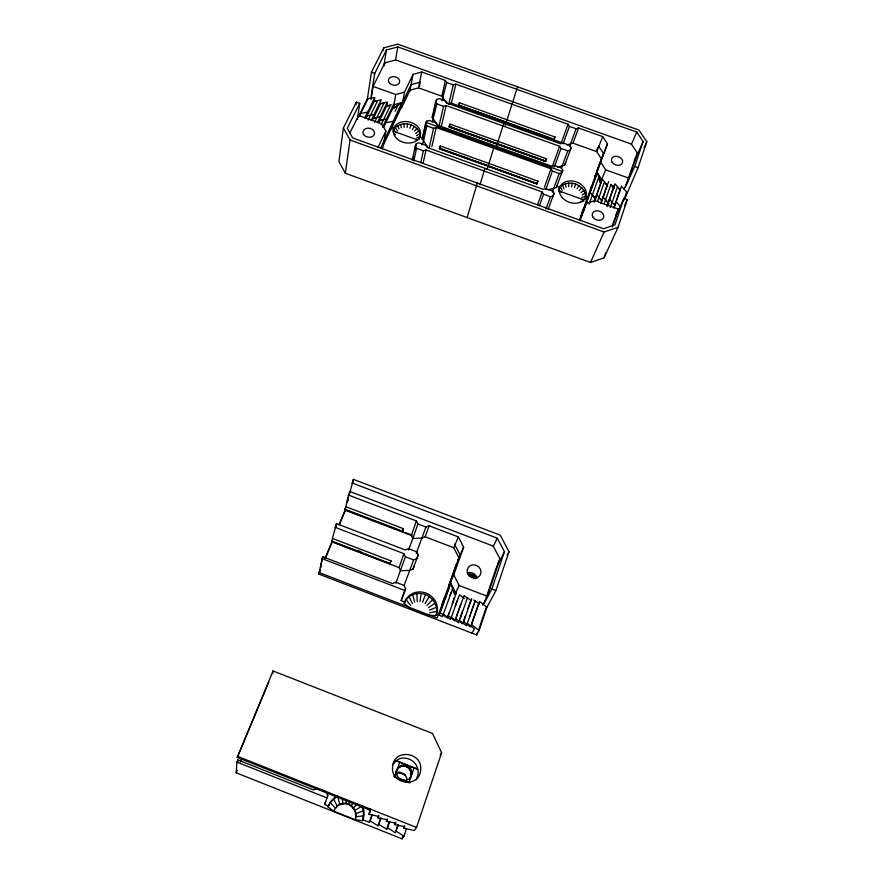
<?xml version="1.0" encoding="UTF-8"?>
<svg xmlns="http://www.w3.org/2000/svg" width="883" height="883" viewBox="0 0 883 883"><rect width="100%" height="100%" fill="white"/><g stroke="black" fill="none" stroke-linecap="round" stroke-linejoin="round"><path stroke-width="1.32" d="M406.577 828.464L403.973 836.124L402.096 838.85L236.191 772.791L236.942 762.106L237.869 759.888L313.553 789.965L317.207 788.32M403.774 828.199L404.745 826.742L394.922 824.678L395.849 823.21L386.401 821.3L387.284 819.81L377.902 817.912L378.741 816.411L369.072 814.402L370.396 810.307L237.273 757.415L273.046 670.959L432.482 733.442L441.621 752.746L416.522 827.448L414.326 830.55L403.774 828.199L404.646 825.66M237.693 762.382L237.869 759.888M357.416 119.216L359.734 103.322L356.401 102.13L343.377 128.013L338.917 161.49L345.341 173.245L590.528 262.472L604.06 257.847L618.023 227.317L627.327 199.635L623.906 198.399L615.164 217.869M272.67 673.674L273.046 670.959M345.341 173.245L350.043 140.011L343.377 128.013M356.037 104.746L356.401 102.13M407.041 127.505L407.549 123.962C401.897 123.112 394.513 125.43 393.134 131.633M359.712 116.004L360.098 113.421L367.582 112.24L367.008 115.916L374.039 114.569L373.443 118.234L376.964 117.56M346.158 800.991C346.864 806.3 339.447 802.47 337.295 806.3C332.803 811.367 337.681 804.866 339.977 804.325C349.16 799.788 359.392 810.704 355.176 819.744L333.829 811.234L328.068 807.007L328.421 806.058A19.106 18.422 86.1 0 1 337.041 796.08M358.388 116.865L367.405 98.764L371.456 72.218L383.719 47.859L397.637 44.15L638.961 130.077L646.809 141.655L638.067 167.682L624.877 198.631M371.169 96.203L374.734 73.388L386.467 49.978L397.825 46.942L636.742 132.042L643.144 141.501L634.7 166.468L625.319 187.527L633.266 164.128M371.026 99.624L373.09 86.402L384.811 62.892L395.661 59.956L631.345 144.072L637.438 153.145L628.939 178.189L624.049 189.183M419.955 601.5L421.224 593.508C431.456 594.568 439.469 605.661 435.882 615.617L429.083 615.296L428.84 615.859L409.116 608.255L409.348 607.681L404.182 603.398L404.723 601.952A17.053 16.015 28.5 0 1 426.103 593.122A17.053 16.015 28.5 0 1 436.522 614.204L442.493 616.511L452.869 587.979L454.966 594.38L459.127 585.462L453.752 574.877L463.641 547.184L458.332 536.908L429.16 525.793L425.992 527.052L417.913 523.972L416.379 520.926L348.432 495.032L349.9 491.511L493.2 546.08L499.999 558.983L487.35 596.29L482.692 605.087M365.871 118.212L374.26 101.225L374.657 98.753M383.288 50.53L383.719 47.859M383.807 66.236L386.467 49.978M384.392 65.485L384.811 62.892M378.52 122.77L386.798 105.728L387.229 103.278M395.474 60.485L397.825 46.942M571.588 186.788L572.195 183.256C579.48 184.183 587.449 190.971 585.12 198.918L581.455 199.624M349.734 133.267L358.608 115.452L381.644 123.752L385.849 131.103L383.112 146.589L381.997 148.929M594.811 177.284L607.504 143.841L602.725 136.611L578.597 127.991L576.102 128.752L569.425 126.368L568.023 124.216L455.86 84.172L453.288 84.889L446.699 82.538L445.418 80.441L421.699 71.976L413.056 74.349L404.557 92.086L395.772 94.536L393.266 108.477L397.946 105.408L395.065 111.413M383.619 127.318L392.957 107.947L394.017 107.737L394.58 104.613L402.626 102.34L411.059 84.691L420.264 82.13M392.041 129.271L392.957 121.379L385.849 122.704L386.489 119.05L379.646 120.463L380.264 116.81L373.443 118.234M383.112 144.249L401.29 106.203L401.975 102.527L394.017 107.737M404.557 92.086L401.588 107.847L409.988 90.243L418.509 87.858L441.864 96.214L446.919 103.521M558.575 191.313L559.734 187.328L556.776 186.269M409.789 91.269L413.056 74.349M349.083 495.694L353.388 479.359L500.219 535.164L508.994 551.687L495.926 590.606L487.008 607.085L479.16 630.319L476.61 634.943L318.84 574.082L322.681 556.72L392.438 583.564L395.727 582.217L403.995 585.396L405.562 588.608L401.158 600.572L404.723 601.952M322.681 556.72L320.54 567.526L321.158 566.467M418.509 87.858L421.699 71.976M419.469 86.081L419.999 83.444M331.644 541.411L336.489 523.641L405.275 549.966L408.509 548.674L416.666 551.798L418.222 554.921L412.957 569.149L409.789 570.44L400.606 570.694L399.105 567.614L331.931 541.842L332.262 540.253L331.644 541.411L389.966 563.796L391.014 560.904L332.626 538.509M412.284 160.143L415.231 146.103L416.379 143.587L419.072 142.803L425.871 145.254L427.173 147.483L543.133 189.348L545.749 188.521L552.637 191.004L554.071 193.289L548.122 209.304M335.695 527.405L336.489 523.641M413.156 158.918L413.697 156.357M415.043 149.978L416.379 143.587M413.829 161.081L416.522 148.344L415.231 146.103M428.222 147.571L422.206 139.161L425.54 123.686L426.666 121.236L429.304 120.463L436.025 122.88L437.328 125.066L551.952 166.28L554.524 165.485L561.334 167.936L562.758 170.176L556.312 187.527L547.758 189.966M424.712 130.276L426.666 121.236M425.54 123.686L426.831 125.883L423.476 141.335L421.831 144.933M403.101 531.732L344.878 509.623L345.86 506.721L403.465 528.707L402.416 531.588L403.465 528.707M420.705 162.858L423.343 150.805L426.025 150.011L542.151 191.942L543.575 194.238L550.484 196.732L553.1 195.894L554.071 193.289M348.432 495.032L345.098 510.186L411.368 535.495L412.869 538.487L408.498 549.977M438.067 125.816L432.151 117.439L435.595 101.81L436.699 99.404L439.304 98.664L445.948 101.048L447.239 103.19L560.55 143.774L563.089 143.002L569.822 145.419L571.235 147.604L564.734 165.077L557.46 167.218M347.891 500.595L348.465 498.001M433.531 113.752L436.699 99.404M355.176 819.744L362.416 820.682L363.487 815.837L363.31 810.87L361.909 806.124L355.054 810.318L355.849 816.731L363.487 815.837M423.056 163.399L426.025 150.011M352.516 483.321L353.388 479.359M435.595 101.81L436.886 103.951L432.339 121.909M429.293 147.34L433.564 128.3L436.213 127.527L550.981 168.819L552.394 171.059L559.226 173.521L561.809 172.715L562.758 170.176M441.864 96.214L445.418 80.441M431.886 146.578L436.213 127.527M446.699 82.538L441.997 100.761M439.138 125.574L443.542 106.335L446.158 105.596L559.612 146.258L561.014 148.443L567.769 150.872L570.308 150.088L571.235 147.604M441.401 126.114L446.158 105.596M448.741 104.304L453.288 84.889M439.348 148.708L440.264 145.927L537.89 181.125L536.875 183.896L439.348 148.708L488.255 165.883L440.97 148.83M440.264 145.927L439.579 148.609M451.268 103.587L455.86 84.172M449.094 126.876L450.01 124.106L546.533 158.785L545.528 161.534L449.094 126.876L545.595 161.423L546.533 158.785M449.304 126.81L450.01 124.106M554.027 139.613L458.619 105.541L459.524 102.781L554.966 136.953L553.961 139.691L506.169 122.571L512.769 101.755M458.619 105.541L459.524 102.781M419.624 138.245C421.919 130.905 414.215 124.757 407.549 123.962M467.14 217.571L477.306 183.035M479.899 184.834L484.977 168.355M497.317 143.719L503.729 123.421M505.738 124.503L506.401 122.284M512.648 102.307L517.526 86.843M389.966 563.796L391.014 560.904M496.224 568.001L484.259 603.266L491.831 589.038L504.458 551.687L497.306 538.2L351.909 482.902M623.906 198.399L614.932 224.933L603.553 228.73L352.714 137.958L347.273 128.178L359.734 103.322M476.61 634.943L477.493 632.36M604.06 257.847L605.826 252.637M479.16 630.319L478.564 630.087L486.412 606.864L479.69 601.511L470.562 626.996L463.707 621.687L471.732 598.464M623.508 201.059L626.588 191.942L622.383 187.13M402.096 838.85L402.979 836.267M612.493 225.331L614.612 219.083M612.438 226.865L618.442 209.15L594.833 200.629L586.235 203.421L579.414 220.386M399.105 567.614L403.873 553.652L334.977 527.272M471.445 624.424L478.487 603.817M613.862 207.637L620.032 189.591L614.965 183.807L607.04 206.743M614.115 207.913L621.544 186.17M409.855 128.212L411.014 124.834M411.368 535.495L416.379 520.926M389.734 821.422L387.516 827.812L395.308 832.669L397.935 825.031M469.447 616.952L473.763 604.402M610.374 207.472L617.372 187.075L619.899 189.955M395.308 832.669L398.41 824.877M471.29 600.848L467.427 597.791L459.557 620.418L466.423 625.738L475.374 600.837L479.215 603.895M463.465 621.345L465.242 616.202M467.902 608.486L470.131 602.063M607.261 205.253L614.469 184.944M402.88 780.384L408.895 782.757L414.061 767.934L417.681 769.358L417.957 770.219L418.167 773.927L416.334 779.744M394.922 824.678L395.794 822.139M403.873 553.652L405.418 556.787L395.86 583.166M381.059 817.978L378.818 824.358L386.655 829.225L389.304 821.598M459.745 618.906L462.361 611.378M604.193 203.785L610.815 184.724L614.193 188.565M417.913 523.972L412.869 538.487L421.997 538.034L425.109 536.787L453.73 547.714L458.928 557.835L437.107 618.067L319.149 572.57L320.187 570.054M456.235 617.107L460.716 604.27M600.904 202.958L607.184 184.966L602.327 179.26L594.248 202.13M456.445 592.592L448.277 615.738L454.888 620.959L464.083 595.528L466.864 597.78M601.069 203.211L608.641 181.534M386.401 821.3L387.295 818.762M372.438 814.413L370.143 820.892L378.001 825.782L380.672 818.177M455.297 605.826L457.052 600.826M443.542 614.248L450.462 619.59L459.48 594.734L464.337 598.575M597.57 201.401L604.259 182.362L607.647 186.214M447.659 616.72L449.017 612.868M452.184 603.906L454.447 597.493M594.116 201.887L600.893 182.704L597.283 172.649L580.981 216.247L601.4 158.819L596.72 151.655L572.979 143.156L566.941 144.967M377.902 817.912L378.796 815.384M394.48 777.062L399.723 762.272L396.103 760.848L392.405 765.042M362.825 806.322A19.106 18.422 86.1 0 1 362.88 819.766L369.359 822.349L372.107 814.601M450.021 595.319L450.904 592.824M589.127 204.161L598.597 177.505L600.263 182.902L605.694 169.856L600.859 162.45M579.723 220.253L582.361 212.858M438.641 614.689L439.237 614.921L450.76 583.233L453.928 592.912M580.043 220.772L586.235 203.421M439.237 614.921L450.76 583.233M583.453 211.39L597.283 172.649M369.193 812.614L370.584 808.751M369.072 814.402L370.419 810.616M537.537 204.823L542.151 191.942M544.414 187.174L550.981 168.819M552.504 166.059L559.612 146.258M441.732 605.142L444.039 598.685M449.116 584.458L456.511 563.784M581.61 213.708L583.464 208.543M590.363 189.227L591.29 186.655M594.954 176.39L595.87 173.819M596.787 171.258L607.504 143.841M561.29 142.991L568.023 124.216M539.403 205.816L543.575 194.238M545.793 189.392L552.394 171.059M554.325 166.997L561.014 148.443M563.1 143.874L569.425 126.368M328.421 806.058L324.558 804.512L327.803 795.627L326.191 791.885L318.333 788.762M418.222 554.921L416.831 558.619L413.597 559.921L404.105 585.506M425.992 527.052L416.191 553.442M401.158 600.572L405.562 588.608M425.109 536.787L429.16 525.793M545.992 208.918L550.484 196.732M537.89 181.125L537.03 183.465L439.458 148.256M554.966 136.953L554.116 139.26L458.73 105.088M559.226 173.521L552.372 192.053M567.769 150.872L561.323 168.278M576.102 128.752L569.546 146.457M572.979 143.156L578.597 127.991M327.803 795.627L326.953 797.89L236.942 762.106M324.558 804.512L325.386 802.294M412.957 569.149L414.326 565.506M556.312 187.527L557.25 185.011M564.734 165.077L565.661 162.615M574.425 187.494L575.694 184.128M422.615 602.162L425.485 594.579M349.547 801.83L348.531 804.479L345.639 803.751M536.875 183.896L489.535 166.346M596.478 150.85L597.968 147.108M596.72 151.655L602.725 136.611M337.295 806.3L333.653 799.082L336.71 797.161M585.12 198.918L585.981 196.799A13.951 10.784 19.4 0 0 569.414 180.993A13.951 10.784 19.4 0 0 563.111 198.565A13.951 10.784 19.4 0 0 585.981 196.799L588.442 197.682M586.235 200.772L590.219 192.439L595.407 198.233L596.831 194.823L601.753 200.529L603.199 197.119L608.1 202.814L609.579 199.415L614.7 205.198L616.202 201.799L620.451 206.611M581.621 216.037L582.537 213.774M339.823 804.7L337.725 796.521M345.463 508.542L344.878 509.623M240.319 762.007L241.368 759.49M324.9 558.729L332.229 541.124M339.006 524.844L345.319 509.668M486.963 169.249L488.001 166.766M496.356 146.677L497.394 144.172M505.242 125.331L506.279 122.814L450.716 102.914M236.191 772.791L237.24 770.252M318.84 574.082L319.9 571.544M325.684 557.648L332.549 541.147M339.392 524.679L345.717 509.48M600.12 181.832L601.334 178.907L596.919 172.097L603.53 153.587L598.464 145.861M237.273 757.415L268.829 681.963M494.469 145.618L488.156 166.136M346.776 503.023L348.233 499.535M342.67 803.828L342.527 798.696M453.73 547.714L458.332 536.908M631.29 144.657L636.742 132.042M634.237 160.375L637.438 153.145M633.707 162.825L643.144 141.501M457.979 559.965L463.641 547.184M590.528 262.472L604.049 231.986L618.023 227.317M644.06 147.825L646.809 141.655M449.171 585.131L453.752 574.877M435.882 615.617L436.522 614.204M615.76 215.143L618.442 209.15M354.878 810.682L351.147 805.947L352.626 803.552M624.601 205.64L627.327 199.635M422.206 139.161L423.321 136.722M432.151 117.439L433.244 115.055M353.31 808.055L357.416 803.839M454.326 594.127L455.253 592.129L450.374 582.46L460.153 555.054L454.546 544.127M448.277 615.738L447.206 618.001L440.264 612.647M355.75 813.64L363.31 810.87M401.975 102.527L380.694 148.223M383.432 144.79L401.931 106.015L401.29 106.203M377.924 147.627L385.849 131.103M382.582 127.141L393.619 104.271M381.059 124.768L390.385 105.485L386.875 106.17M377.46 122.571L387.438 102.042L380.65 103.521L372.317 120.529M374.591 122.439L383.984 103.19L379.315 104.106M371.213 120.32L381.268 99.823L374.26 101.225M368.123 120.099L377.582 100.883L372.935 101.81M364.734 117.991L374.856 97.527L367.405 98.764M493.233 546.434L497.306 538.2M359.436 115.883L367.88 98.929M459.557 620.418L458.443 622.658L451.544 617.327M463.707 621.687L462.571 623.917L455.992 618.707M362.416 820.682L362.88 819.766M474.193 603.144L475.374 600.837M497.582 563.663L499.999 558.983M496.676 566.698L504.458 551.687M396.103 760.848C403.399 754.347 416.544 759.976 417.681 769.358M333.829 811.234L335.397 808.155L330.363 802.658L333.653 799.082M328.068 807.007L330.363 802.658M507.129 555.241L508.994 551.687M399.723 762.272L414.061 767.934M369.359 822.349L370.143 820.892M472.063 633.188L474.414 628.817L467.582 623.508M404.182 603.398C406.765 596.632 414.138 592.648 421.224 593.508M412.427 129.448L414.182 126.357M378.001 825.782L378.818 824.358M572.195 183.256C567.096 182.516 561.025 184.359 558.928 189.47L561.191 192.317M386.655 829.225L387.516 827.812M577.063 188.763L578.939 185.684M440.198 754.987L441.621 752.746M425.043 603.464L429.381 596.654M414.569 131.125L416.82 128.432M579.325 190.496L581.731 187.825M427.085 605.308L432.648 599.601M415.628 133.598L418.774 130.916M581.047 192.582L583.851 190.386M428.586 607.57L435.065 603.221M416.489 135.717L419.889 133.653M582.118 194.889L585.175 193.222M416.655 137.891L420.098 136.457M429.447 610.109L436.456 607.294M581.842 197.472L585.617 196.136M416.092 139.967L419.381 139.139M386.798 105.728L391.346 104.757M378.719 120.772L383.421 119.889M429.624 612.747L436.743 611.522M580.385 201.534L583.729 201.379M371.456 72.218L374.734 73.388M634.7 166.468L638.067 167.682M458.917 105.276L505.12 121.821M507.57 123.278L561.555 142.616M436.886 103.951L443.542 106.335M373.09 86.402L395.772 94.536M605.694 169.856L628.939 178.189M449.204 126.424L545.672 161.103L449.414 126.567M562.283 171.445L426.103 122.461L422.758 137.947L419.855 136.898A13.797 10.618 12 0 1 396.588 138.432A13.797 10.618 12 0 1 404.348 121.556A13.797 10.618 12 0 1 419.855 136.898M426.831 125.883L433.564 128.3M391.644 126.722L394.061 127.593L393.641 129.856L396.18 132.781M394.37 131.556L417.582 139.933M560.517 191.501L583.663 199.845M489.436 166.6L536.974 183.752M416.522 148.344L423.343 150.805M350.043 140.011L604.049 231.986M344.955 509.292L402.516 531.268M405.672 532.714L412.085 535.164M471.787 574.491L473.95 575.319M469.072 574.16L475.153 576.489M468.674 574.712L475.043 577.151M468.707 575.628L474.392 577.813L473.52 577.074M491.831 589.038L495.926 590.606M405.418 556.787L413.597 559.921M459.127 585.462L487.35 596.29M357.427 550.33L361.224 551.787M331.71 541.091L390.065 563.486M486.412 606.864L487.008 607.085M321.909 558.586L404.856 590.506M396.213 760.627L417.814 769.137M398.807 771.963L404.635 774.27M398.454 772.327L405.705 775.186M393.619 776.212L410.231 782.768M395.683 777.537L401.688 779.91M237.361 756.278L416.522 827.448M348.531 804.479L351.147 805.947M396.213 831.267L403.973 836.124M471.743 624.778L478.564 630.087M473.663 599.987L475.595 601.522M393.785 133.289L395.595 134.845M592.316 195.165L595.771 199.017M605.528 199.922L608.95 203.774M598.928 197.549L601.5 200.43M611.058 184.381L613.486 187.229M406.169 599.734L410.573 605.396M395.264 127.505L397.438 130.96M560.352 187.019L562.283 190.419M449.304 584.833L449.701 585.617M409.083 596.753L412.394 603.53M397.659 125.64L399.006 128.874M562.559 185.077L563.994 188.907M412.736 594.634L414.668 602.206M400.639 124.382L401.434 127.847M565.396 183.741L566.069 187.185M416.875 593.531L417.251 601.522M404.006 123.819L404.171 127.384M568.685 183.123L568.74 186.677M396.622 773.475A7.715 7.406 67.8 0 1 407.129 779.303M395.948 773.011A7.848 7.539 65.8 0 1 406.048 766.61A7.848 7.539 65.8 0 1 409.789 778.475M396.158 774.844A7.859 7.55 65.7 0 1 396.478 770.826M397.383 769.038A7.859 7.55 65.7 0 1 407.935 767.371A7.859 7.55 65.7 0 1 409.911 778.265M467.99 574.656A6.954 6.391 30.5 0 1 475.462 578.608M467.306 572.99A6.987 6.413 30.3 0 1 477.096 578.155M468.277 574.06A6.965 6.402 30.4 0 1 475.76 578.012M420.617 769.855C419.878 788.629 390.12 784.744 392.648 766.72C393.564 748.155 422.946 752.007 420.617 769.855M612.206 162.34A5.784 4.36 20.3 0 0 621.963 163.741A5.784 4.36 20.3 0 0 617.029 156.313A5.784 4.36 20.3 0 0 612.206 162.34M592.957 217.207A5.949 4.625 20.9 0 0 603.012 218.609A5.949 4.625 20.9 0 0 598.001 210.794A5.949 4.625 20.9 0 0 592.957 217.207M364.282 135.309A5.861 4.525 10.4 0 0 374.215 134.68A5.861 4.525 10.4 0 0 367.747 128.156A5.861 4.525 10.4 0 0 364.282 135.309M389.734 83.366A5.695 4.272 11.2 0 0 399.359 82.836A5.695 4.272 11.2 0 0 393.012 76.611A5.695 4.272 11.2 0 0 389.734 83.366M397.041 769.788A7.881 7.572 65.4 0 0 405.628 780.351A7.881 7.572 65.4 0 0 410.01 767.702A7.881 7.572 65.4 0 0 397.041 769.788M467.891 574.027A7.086 6.479 29.9 0 0 479.888 575.473A7.086 6.479 29.9 0 0 474.403 564.877A7.086 6.479 29.9 0 0 467.891 574.027"/></g></svg>
